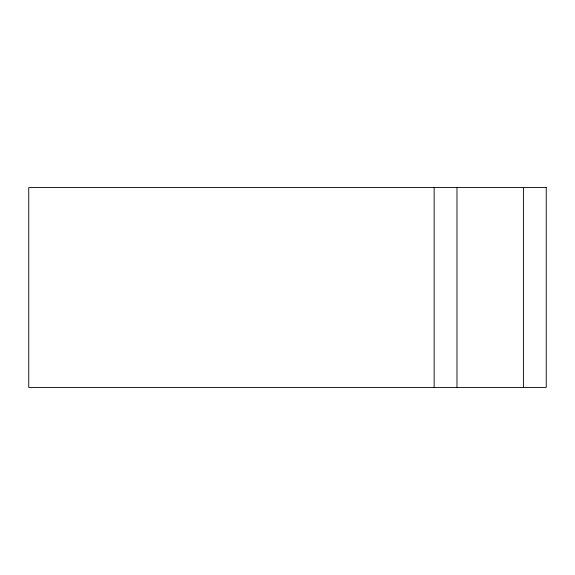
<?xml version="1.0" encoding="UTF-8"?>
<svg xmlns="http://www.w3.org/2000/svg" width="575" height="575" viewBox="0 0 575 575"><rect width="100%" height="100%" fill="white"/><g stroke="black" fill="none" stroke-linecap="round" stroke-linejoin="round"><path stroke-width="0.86" d="M523.408 187.579L523.408 387.421M456.981 187.579L456.981 387.421M434.139 187.579L434.139 387.421M546.25 187.579L28.75 187.579L28.75 387.421L546.25 387.421L546.25 187.579"/></g></svg>
